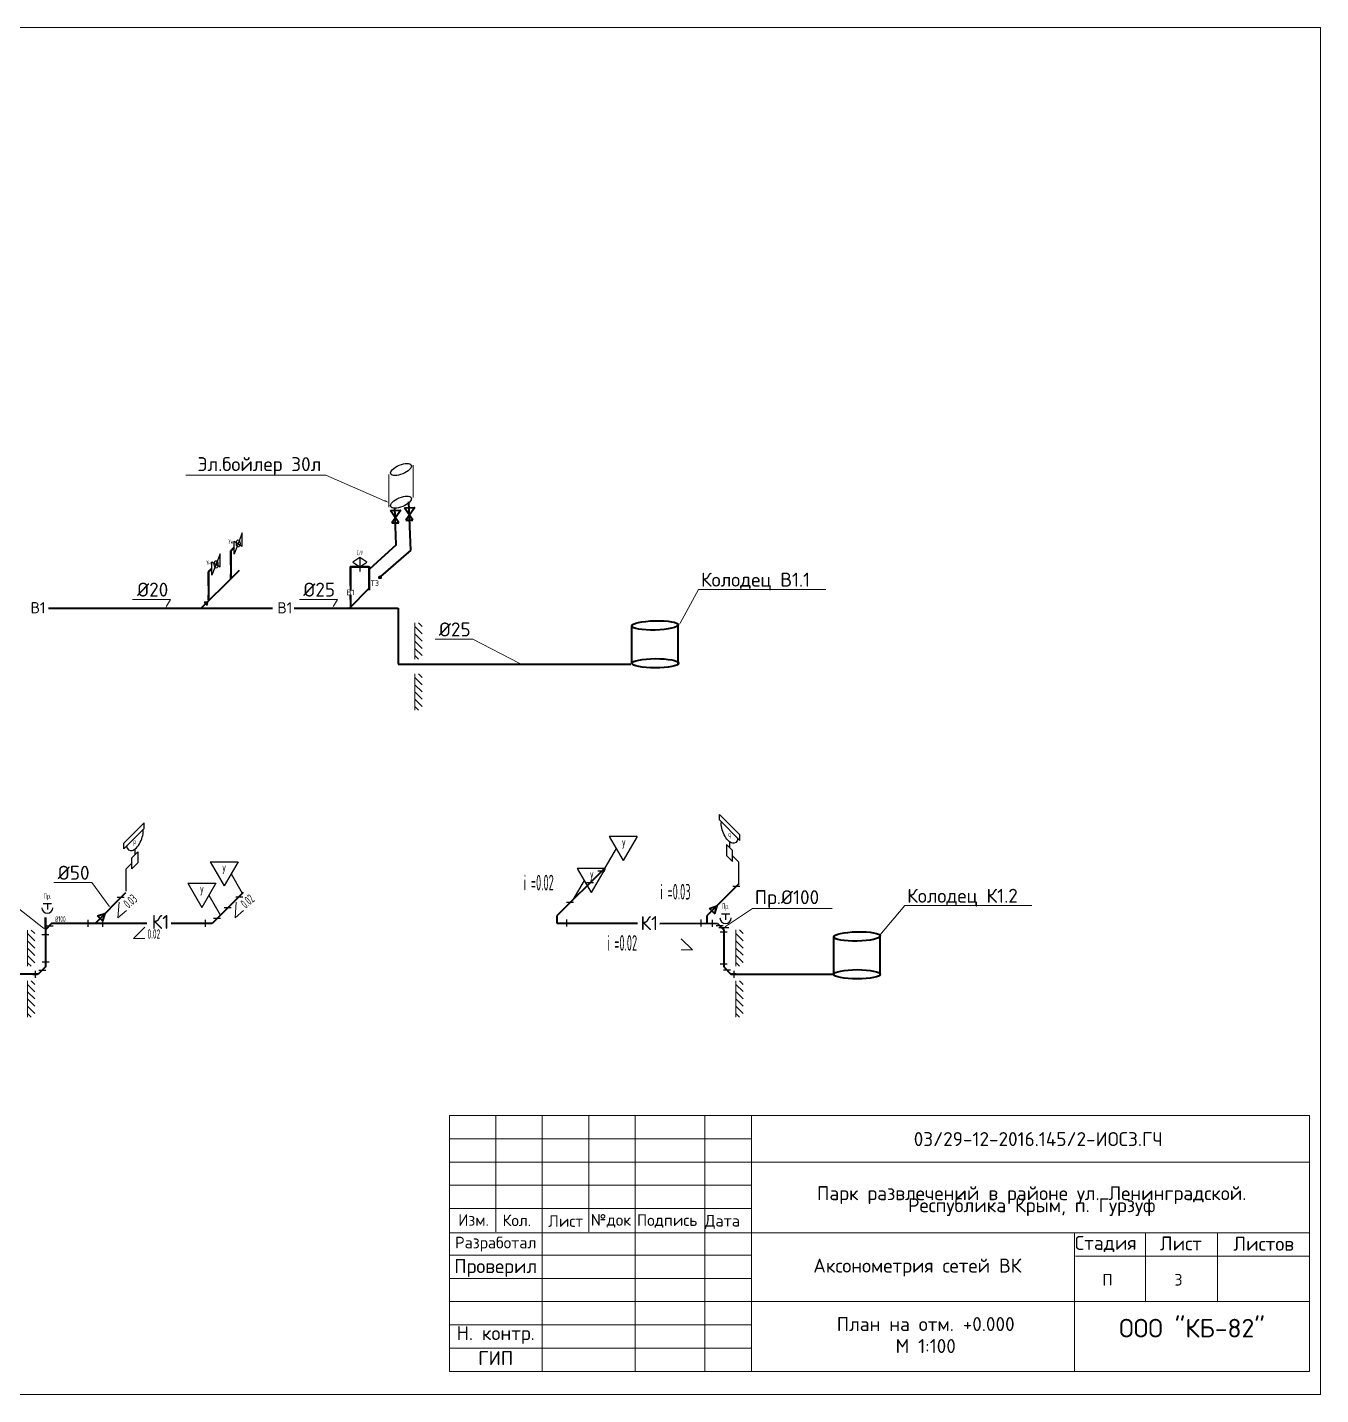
# Model space of a CAD drawing. Header units: feet. Extents: x -10410 to 374725, y -46422 to 88923.
# Drawn here: x 95883 to 123679, y 27922 to 57297 of the extents above; entities that cross this region are included whole.
import ezdxf
from ezdxf import colors
from ezdxf.entities.mleader import LeaderData, LeaderLine
from ezdxf.math import Vec2, Vec3

# ---------------------------------------------------------------- set-up
doc = ezdxf.new("R2010")
doc.units = ezdxf.units.FT
doc.header["$MEASUREMENT"] = 0
for name, color, linetype, lineweight in [('00_Ном._пера__120', 7, 'Continuous', 5), ('0_Ном._пера__120', 7, 'Continuous', 5), ('82323000_Ном._пера__1', 7, 'Continuous', 20), ('82323000_Ном._пера__120', 7, 'Continuous', 5), ('ВК_В1', 160, 'Continuous', 50), ('ВК_К', 2, 'Continuous', 50), ('ВК_Т3', 1, 'Continuous', 50), ('ВК_Текст', 250, 'Continuous', 25), ('Водоснабж.', 160, 'Continuous', 40), ('Выноски ВК', 250, 'Continuous', 9), ('канализация', 30, 'Continuous', 40), ('Конструктив - Лестница_Ном._пера__120', 7, 'Continuous', 5), ('Маркер - Оси_Ном._пера__1', 7, 'Continuous', 20)]:
    doc.layers.add(name, color=color, linetype=linetype, lineweight=lineweight)
doc.styles.add('GOST_100', font='cs_gost2304.shx', dxfattribs={"width": 0.7, "height": 300})
doc.styles.get("Standard").update_dxf_attribs({"font": 'isocpeur.ttf'})

# ---------------------------------------------------------------- blocks, each defined once
blk = doc.blocks.new('*U638')
at = {"layer": 'ВК_Текст'}
for p, q in [((-75, 175), (75, 175)), ((0, 175), (0, 65))]:
    blk.add_line(p, q, dxfattribs=at)
blk.add_arc((0, 100), 100, 180, 0, dxfattribs=at)
at = {"layer": 'ВК_Текст', "insert": (-1, 295), "char_height": 100, "width": 300, "attachment_point": 5, "style": 'GOST_100'}
blk.add_mtext('Пр.', dxfattribs=at)
blk = doc.blocks.new('*U643')
at = {"layer": 'ВК_В1'}
blk.add_line((-200, 0), (-200, 100), dxfattribs=at)
blk.add_lwpolyline([(0, 700), (-200, 700), (-200, 300)], dxfattribs=at)
at = {"layer": 'ВК_Т3'}
blk.add_lwpolyline([(0, 700), (200, 700), (200, 200)], dxfattribs=at)
at = {"layer": 'ВК_Текст'}
blk.add_lwpolyline([(0, 900), (-150, 800), (0, 700), (150, 800), (0, 900), (0, 600)], dxfattribs=at)
at = {"layer": 'ВК_Текст', "lineweight": 30}
blk.add_circle((0, 700), 20, dxfattribs=at)
at = {"layer": 'ВК_Текст', "lineweight": 5, "insert": (0, 1000), "char_height": 100, "attachment_point": 5, "style": 'GOST_100'}
blk.add_mtext('С/У', dxfattribs=at)
blk = doc.blocks.new('*U648')
at = {"layer": 'ВК_В1'}
for p, q in [((0, 600), (71, 671)), ((0, 300), (0, 600)), ((0, 0), (0, 100))]:
    blk.add_line(p, q, dxfattribs=at)
at = {"layer": 'ВК_Текст', "lineweight": 5, "insert": (0, 800), "char_height": 100, "attachment_point": 5, "style": 'GOST_100'}
blk.add_mtext('Ун', dxfattribs=at)
blk = doc.blocks.new('*U647')
at = {"layer": 'ВК_Текст'}
for p, q in [((88, 230), (-88, -230)), ((-88, 53), (88, -53)), ((-88, -230), (-88, 53)), ((88, -53), (88, 230))]:
    blk.add_line(p, q, dxfattribs=at)
blk.add_ellipse((0, 0), major_axis=(0, 80), ratio=0.5, dxfattribs=at)
blk = doc.blocks.new('*U657')
at = {"layer": 'ВК_Текст', "lineweight": 20, "ltscale": 30}
for p, q in [((-600, 0), (-100, 0)), ((-550, 0), (-450, -100)), ((-450, 0), (-350, -100)), ((-350, 0), (-250, -100)), ((-250, 0), (-150, -100)), ((-150, 0), (-100, -50)), ((100, 0), (600, 0)), ((150, 0), (250, -100)), ((250, 0), (350, -100)), ((350, 0), (450, -100)), ((450, 0), (550, -100)), ((550, 0), (600, -50)), ((-600, -50), (-550, -100)), ((100, -50), (150, -100))]:
    blk.add_line(p, q, dxfattribs=at)

msp = doc.modelspace()

# ---------------------------------------------------------------- linework, layer by layer
at = {"linetype": 'Continuous', "lineweight": 5}
msp.add_line((110849.50008, 37710.47215), (110849.50008, 37950.47215), dxfattribs=at)
at = {"layer": '00_Ном._пера__120', "linetype": 'Continuous'}
for p, q in [((111444.84234, 33418.58197), (104949.26626, 33418.58197)), ((111444.84234, 32918.92227), (104949.26626, 32918.92227)), ((111444.84234, 32419.26258), (104949.26626, 32419.26258)), ((111444.84234, 30920.28348), (104949.26626, 30920.28348)), ((111444.84234, 30420.62378), (104949.26626, 30420.62378)), ((111444.84234, 29920.96409), (104949.26626, 29920.96409)), ((111444.84234, 29421.30439), (104949.26626, 29421.30439)), ((111444.84234, 28921.64469), (104949.26626, 28921.64469))]:
    msp.add_line(p, q, dxfattribs=at)
at = {"layer": '0_Ном._пера__120', "linetype": 'Continuous'}
for p, q in [((105948.58566, 31419.94318), (105948.58566, 33918.24167)), ((106947.90506, 28421.98499), (106947.90506, 33918.24167)), ((107947.22445, 31419.94318), (107947.22445, 33918.24167)), ((108946.54385, 28421.98499), (108946.54385, 33918.24167)), ((110445.52294, 28421.98499), (110445.52294, 33918.24167)), ((111444.84234, 28421.98499), (111444.84234, 33918.24167)), ((111444.84234, 32918.92227), (123426.26424, 32918.92227)), ((111444.84234, 31919.60288), (104949.26626, 31919.60288)), ((104954.56511, 31399.08678), (123441.97395, 31399.08678)), ((118387.38376, 31399.08678), (118387.38376, 28421.98499)), ((119912.29774, 29920.96409), (119912.29774, 31399.08678)), ((121465.31896, 29920.96409), (121465.31896, 31399.08678)), ((118413.31865, 30899.42708), (123441.97395, 30899.42708)), ((111444.84234, 29920.96409), (123441.97395, 29920.96409))]:
    msp.add_line(p, q, dxfattribs=at)
at = {"layer": '0_Ном._пера__120', "linetype": 'Continuous', "flags": 128}
msp.add_lwpolyline([(104954.56511, 28421.98499), (123441.97395, 28421.98499), (123441.97395, 33918.24167), (104954.56511, 33918.24167)], close=True, dxfattribs=at)
at = {"layer": '82323000_Ном._пера__1', "linetype": 'Continuous'}
msp.add_line((123679.19614, 57297.31036), (81735.64803, 57297.31036), dxfattribs=at)
at = {"layer": '82323000_Ном._пера__120', "linetype": 'Continuous'}
msp.add_line((123679.19614, 27921.98499), (81735.64803, 27921.98499), dxfattribs=at)
at = {"layer": 'ВК_К', "color": 250}
msp.add_line((96274.18848, 37931.05201), (96274.18848, 38171.05201), dxfattribs=at)
at = {"layer": 'ВК_Текст'}
for p, q in [((111195.33403, 39950.31291), (110756.84676, 40388.80019)), ((110756.84676, 40268.80019), (110756.84676, 40388.80019)), ((111195.33403, 39830.31291), (110756.84676, 40268.80019)), ((97954.68579, 39769.93509), (98393.17307, 40208.42237)), ((97954.68579, 39649.93509), (98393.17307, 40088.42237)), ((98393.17307, 40088.42237), (98393.17307, 40208.42237)), ((97954.68579, 39649.93509), (97954.68579, 39769.93509)), ((108987.11105, 39915.99838), (108387.11105, 39915.99838)), ((108387.11105, 39915.99838), (108687.11105, 39396.38314)), ((108987.11105, 39915.99838), (108687.11105, 39396.38314)), ((111039.73001, 39615.85962), (110912.45078, 39743.13884)), ((110912.45078, 39743.13884), (110912.45078, 39503.13884)), ((110976.0904, 39799.49923), (110976.0904, 39679.49923)), ((111195.33403, 39830.31291), (111195.33403, 39950.31291)), ((98129.37548, 39457.85312), (98256.6547, 39585.13234)), ((98129.37548, 39217.85312), (98129.37548, 39457.85312)), ((98193.01509, 39641.49273), (98193.01509, 39521.49273)), ((98256.6547, 39585.13234), (98256.6547, 39345.13234)), ((99811.1503, 39369.60236), (100411.1503, 39369.60236)), ((99811.1503, 39369.60236), (100111.1503, 38849.98712)), ((100411.1503, 39369.60236), (100111.1503, 38849.98712)), ((108537.11105, 39656.19076), (108297.11105, 39240.49856)), ((110912.45078, 39503.13884), (111039.73001, 39375.85962)), ((111039.73001, 39375.85962), (111039.73001, 39615.85962)), ((111167.00923, 39368.58039), (111039.73001, 39495.85962)), ((111167.00923, 39368.58039), (111167.00923, 38898.63772)), ((98002.09626, 39210.5739), (98129.37548, 39337.85312)), ((98002.09626, 39210.5739), (98002.09626, 38740.63123)), ((98256.6547, 39345.13234), (98129.37548, 39217.85312)), ((100261.1503, 39109.79474), (100501.1503, 38694.10255)), ((108299.69788, 39228.58522), (107699.69788, 39228.58522)), ((107699.69788, 39228.58522), (107999.69788, 38708.96997)), ((108299.69788, 39228.58522), (107999.69788, 38708.96997)), ((108297.35991, 39165.49815), (108147.35991, 39165.49815)), ((99334.14236, 38909.51305), (99934.14236, 38909.51305)), ((99334.14236, 38909.51305), (99634.14236, 38389.89781)), ((99934.14236, 38909.51305), (99634.14236, 38389.89781)), ((107849.69788, 38968.77759), (107609.69788, 38553.0854)), ((108051.39463, 38919.53287), (107901.39463, 38919.53287)), ((111193.81228, 38838.88063), (111043.81228, 38838.88063)), ((97966.56291, 38601.33767), (97816.56291, 38601.33767)), ((99784.14236, 38649.70543), (100024.14236, 38234.01323)), ((100513.76991, 38612.96408), (100363.76991, 38612.96408)), ((107623.74744, 38491.88567), (107473.74744, 38491.88567)), ((100261.92448, 38378.03727), (100111.92448, 38378.03727)), ((96435.53006, 37989.87925), (96285.53006, 37989.87925)), ((97180.59658, 38121.32208), (97180.59658, 37971.32208)), ((97501.91963, 38121.32208), (97501.91963, 37971.32208)), ((99705.33609, 38121.69816), (99705.33609, 37971.69816)), ((100036.76198, 38152.87477), (99886.76198, 38152.87477)), ((107473.82007, 38129.75092), (107473.82007, 37979.75092)), ((110359.87025, 38128.6559), (110359.87025, 37978.6559)), ((110602.00789, 38125.5365), (110602.00789, 37975.5365)), ((110840.47924, 37995.23365), (110690.47924, 37995.23365)), ((110957.50008, 37950.47215), (110741.50008, 37950.47215)), ((96345.2198, 37799.06104), (96195.2198, 37799.06104)), ((110923.77906, 37856.77951), (110773.77906, 37856.77951)), ((96051.96571, 37030.12766), (96051.96571, 36880.12766)), ((96277.2951, 37034.75804), (96127.2951, 37034.75804)), ((96352.55285, 37211.32015), (96202.55285, 37211.32015)), ((110923.77906, 37173.74197), (110773.77906, 37173.74197)), ((110994.31459, 37040.40922), (110844.31459, 37040.40922)), ((111068.76183, 37030.12766), (111068.76183, 36880.12766))]:
    msp.add_line(p, q, dxfattribs=at)
at = {"layer": 'ВК_Текст', "lineweight": 20, "ltscale": 30}
for p, q in [((97829.62924, 38164.11838), (97853.73643, 38502.67242)), ((100347.35466, 38163.5324), (100371.46185, 38502.08644)), ((98010.95986, 38321.3418), (97829.62924, 38164.11838)), ((100528.68528, 38320.75582), (100347.35466, 38163.5324)), ((98166.8846, 37722.85638), (98406.8846, 37962.85638)), ((98406.8846, 37722.85638), (98166.8846, 37722.85638)), ((110178.40495, 37475.3973), (109938.40495, 37715.3973)), ((109938.40495, 37475.3973), (110178.40495, 37475.3973))]:
    msp.add_line(p, q, dxfattribs=at)
at = {"layer": 'ВК_Текст'}
msp.add_ellipse((98193.01509, 39891.55006), major_axis=(114.80503, 277.16386), ratio=0.5, start_param=2.4497568399, end_param=5.5913494935, dxfattribs=at)
at = {"layer": 'ВК_Текст', "extrusion": (0, 0, -1)}
msp.add_ellipse((110976.0904, 40049.55655), major_axis=(-114.80503, 277.16386), ratio=0.5, start_param=2.4497568399, end_param=5.5913494935, dxfattribs=at)
at = {"layer": 'Водоснабж.'}
for p, q in [((104121.80343, 46057.42219), (104079.51933, 47103.9846)), ((103686.28666, 46915.63701), (103906.94917, 46921.28764)), ((103867.34357, 46650.02096), (103686.28666, 46915.63701)), ((103906.94917, 46921.28764), (103714.57692, 46650.02096)), ((103988.41576, 46976.2394), (104209.45097, 46981.89957)), ((104169.77848, 46710.17473), (103988.41576, 46976.2394)), ((104209.45097, 46981.89957), (104016.75381, 46710.17473)), ((104016.75381, 46710.17473), (104169.77848, 46710.17473)), ((103714.57692, 46650.02096), (103867.34357, 46650.02096)), ((103479.47707, 45497.25506), (104083.33224, 46023.8718)), ((104083.33224, 46023.8718), (104121.80343, 46057.42219)), ((100256.18471, 45747.96926), (100256.18471, 45547.96926)), ((100316.58354, 45509.5926), (100443.69872, 45635.55135)), ((99619.02658, 44818.38166), (100316.58354, 45509.5926)), ((99779.91979, 45299.91762), (99779.91979, 45099.91762)), ((102804.00656, 44818.39072), (103236.65566, 45254.75159)), ((102829.10161, 45307.33843), (102829.10161, 45199.59917)), ((103434.95443, 45454.75159), (103444.46752, 45464.3463)), ((99682.84321, 44948.5627), (99755.51263, 44954.31739)), ((99682.84321, 44948.5627), (99750.35769, 44881.60296)), ((99750.35769, 44881.60296), (99755.51263, 44954.31739)), ((99779.91979, 44999.91762), (99779.91979, 44977.81115)), ((102829.10161, 45007.33843), (102829.10161, 44843.70107)), ((96340.41499, 44818.2033), (99785.59241, 44818.39072)), ((99785.59241, 44818.39072), (101154.80601, 44818.39072)), ((101615.59322, 44818.39072), (102804.00656, 44818.39072)), ((102804.00656, 44818.39072), (103854.00656, 44818.39072)), ((103854.00656, 44818.39072), (103854.00656, 43618.39072)), ((108877.95258, 43634.96113), (108875.086, 44434.95599)), ((109871.36067, 43620.21343), (109868.4058, 44444.84782)), ((103854.00656, 43618.39072), (108854.00656, 43618.39072))]:
    msp.add_line(p, q, dxfattribs=at)
msp.add_lwpolyline([(103445.47707, 45497.25506), (103479.47707, 45497.25506), (103479.47707, 45463.25506), (103445.47707, 45463.25506)], close=True, dxfattribs=at)
for centre, major_axis, ratio in [((109375.0412, 44448.3536), (-499.9552, -13.3976), 0.1999461415), ((109377.95672, 43634.70211), (-499.99679, -1.79161), 0.2)]:
    msp.add_ellipse(centre, major_axis=major_axis, ratio=ratio, dxfattribs=at)
at = {"layer": 'Выноски ВК'}
for p, q in [((104178.41603, 47894.46551), (104178.41603, 47194.46551)), ((103652.35773, 47689.23894), (103652.35773, 46989.23894))]:
    msp.add_line(p, q, dxfattribs=at)
at = {"layer": 'Выноски ВК', "lineweight": 30}
for centre in [(103913.69756, 47797.48944), (103913.69756, 47097.48944)]:
    msp.add_ellipse(centre, major_axis=(221.50512, 91.75042), ratio=0.4142, dxfattribs=at)
at = {"layer": 'канализация', "color": 1}
for q in [(103784.65744, 46978.94065), (103236.87839, 45656.58226)]:
    msp.add_line((103812.12816, 46179.60531), q, dxfattribs=at)
at = {"layer": 'канализация'}
for p, q in [((108285.1977, 39228.58522), (107265.9913, 38209.37882)), ((111175.87662, 38896.19424), (110489.06119, 38209.37882)), ((97990.98014, 38700.7549), (97337.50925, 38047.284)), ((100518.79878, 38710.16086), (99855.33609, 38046.69816)), ((107265.9913, 38209.37882), (107265.39146, 38054.75092)), ((110489.06119, 38209.37882), (110488.46134, 38054.75092)), ((96405.17312, 38046.32208), (96271.80553, 37911.28056)), ((96271.80553, 37911.28056), (96271.80553, 37111.28056)), ((97714.84522, 38046.32208), (96405.17312, 38046.32208)), ((98452.94035, 38046.37353), (97714.84522, 38046.32208)), ((99683.42647, 38046.46018), (98974.76291, 38046.37353)), ((99855.23467, 38046.69802), (99683.42647, 38046.46018)), ((107257.73628, 38062.46572), (107257.73628, 38062.46572)), ((107265.39146, 38054.75092), (108994.39285, 38054.75092)), ((109479.0222, 38046.15504), (110488.46134, 38054.75092)), ((110488.46134, 38054.75092), (110715.55443, 38046.32208)), ((110715.55443, 38046.32208), (110848.92202, 37911.28056)), ((110848.92202, 37911.28056), (110848.92202, 37111.28056)), ((113215.55443, 36955.12766), (113216.48886, 37755.12711)), ((114208.88123, 36935.66019), (114209.84445, 37760.29931)), ((96271.80553, 37111.28056), (96115.52759, 36955.12766)), ((110848.92202, 37111.28056), (111005.19996, 36955.12766)), ((96115.52759, 36955.12766), (93905.17312, 36955.12766)), ((96001.96571, 36955.12766), (96101.96571, 36955.12766)), ((111005.19996, 36955.12766), (113215.55443, 36955.12766)), ((111118.76183, 36955.12766), (111018.76183, 36955.12766))]:
    msp.add_line(p, q, dxfattribs=at)
for points in [[(97390.89581, 38206.02948), (97549.99483, 38259.06248), (97496.96183, 38099.96346), (97390.89581, 38206.02948)], [(110542.44775, 38368.12429), (110701.54678, 38421.1573), (110648.51377, 38262.05827), (110542.44775, 38368.12429)]]:
    msp.add_lwpolyline(points, dxfattribs=at)
for centre, major_axis, ratio in [((113716.50207, 37766.14915), (-500.01322, -11.02204), 0.1999461415), ((113715.55169, 36952.49299), (-499.99966, 0.58402), 0.2)]:
    msp.add_ellipse(centre, major_axis=major_axis, ratio=ratio, dxfattribs=at)
at = {"layer": 'Конструктив - Лестница_Ном._пера__120', "linetype": 'Continuous'}
msp.add_line((123679.19614, 57297.31036), (123679.19614, 27921.98499), dxfattribs=at)

# ---------------------------------------------------------------- block references
for name, p in [('*U648', (100256.18471, 45447.96926)), ('*U648', (99779.91979, 44999.91762)), ('*U643', (103029.10161, 45007.33843))]:
    msp.add_blockref(name, p)
at = {"linetype": 'Continuous', "lineweight": 5, "xscale": -1.56, "yscale": 1.56, "zscale": 1.56, "rotation": 90}
for p in [(104210.88629, 43565.01991), (95886.51514, 36968.44237), (111108.34994, 36970.61949)]:
    msp.add_blockref('*U657', p, dxfattribs=at)
at = {"linetype": 'Continuous', "lineweight": 5, "xscale": 1.2, "yscale": 1.2, "zscale": 1.2}
for p in [(96313.59895, 38263.67431), (110888.91055, 38043.09444)]:
    msp.add_blockref('*U638', p, dxfattribs=at)
at = {"layer": 'ВК_Текст'}
for p in [(100415.275, 46207.05955), (99939.01008, 45759.0079)]:
    msp.add_blockref('*U647', p, dxfattribs=at)

# ---------------------------------------------------------------- texts
at = {"layer": 'Defpoints', "lineweight": 5, "insert": (96593.8323, 38139.07125), "char_height": 120, "attachment_point": 5, "style": 'GOST_100'}
msp.add_mtext('%%C100', dxfattribs=at)
at = {"layer": 'ВК_Текст', "style": 'GOST_100', "width": 0.6}
for s, height, p in [('i =0.02', 336, (106550.41027, 38755.06306)), ('i =0.03', 336, (109486.80631, 38558.50855)), ('0.02', 200, (98466.24086, 37719.627)), ('i =0.02', 336, (108342.04264, 37459.17097))]:
    msp.add_text(s, height=height, dxfattribs=at).set_placement(p)
for s, p in [('0.03', (98057.9217, 38357.78601)), ('0.02', (100575.64713, 38357.20003))]:
    msp.add_text(s, height=200, rotation=40.927052188, dxfattribs=at).set_placement(p)
at = {"layer": 'ВК_Текст', "lineweight": 5, "extrusion": (0, 0, -1), "insert": (110976.0904, 39924.52789), "char_height": 120, "attachment_point": 5, "text_direction": (-1, 0, 0), "style": 'GOST_100'}
msp.add_mtext('Р', dxfattribs=at)
at = {"layer": 'ВК_Текст', "lineweight": 5, "attachment_point": 5, "style": 'GOST_100'}
for s, insert, char_height in [('Р', (98193.01509, 39766.52139), 120), ('У', (108701.55917, 39742.7933), 180), ('У', (100111.1503, 39196.39728), 180), ('У', (108014.146, 39055.38013), 180), ('У', (99634.14236, 38736.30797), 180)]:
    msp.add_mtext(s, dxfattribs=dict(at, insert=insert, char_height=char_height))
at = {"layer": 'Водоснабж.', "attachment_point": 1}
for s, insert, char_height in [('Т3', (103261.12678, 45414.75159), 120), ('В1', (95952.65016, 44949.07442), 240), ('В1', (101255.93281, 44945.46652), 240), ('В1', (102740.86931, 45218.077), 120)]:
    msp.add_mtext_dynamic_manual_height_columns(s, width=380.7872051, gutter_width=12.5, heights=[0], dxfattribs=dict(at, insert=insert, char_height=char_height))
at = {"layer": 'канализация', "char_height": 300, "width": 321.8225596, "attachment_point": 7}
for insert in [(98552.94035, 37927.24391), (109059.94769, 37902.9945)]:
    msp.add_mtext('\\A1;К1', dxfattribs=dict(at, insert=insert))
at = {"layer": 'Маркер - Оси_Ном._пера__1', "linetype": 'Continuous'}
for s, insert, char_height, attachment_point in [('\\A1;03/29-12-2016.145/2-ИОС3.ГЧ', (117608.38584, 33412.63649), 300, 5), ('\\A1;Изм.', (105473.64891, 31673.43818), 250, 5), ('\\A1;Кол.', (106402.43955, 31667.24817), 250, 5), ('\\A1;Лист', (107454.27183, 31651.76659), 250, 5), ('\\A1;№док', (108426.8653, 31656.50453), 250, 5), ('\\A1;Подпись', (108983.61088, 31651.76659), 250, 4), ('\\A1;Дата', (110445.52294, 31632.97345), 250, 4), ('\\A1;Разработал', (105948.58566, 31155.77935), 250, 5), ('\\A1;Стадия', (119059.35195, 31158.54525), 300, 5), ('\\A1;Лист', (120675.12433, 31170.50635), 300, 5), ('\\A1;Листов', (122455.06735, 31164.29552), 300, 5), ('\\A1;Проверил', (105948.58566, 30642.27413), 300, 5), ('\\A1;П', (119097.10536, 30389.65204), 250, 5), ('\\A1;3', (120622.01934, 30389.65204), 250, 5), ('\\A1;Н. контр.', (105948.58566, 29203.69623), 300, 5), ('\\A1;ООО "КБ-82"', (120914.67885, 29350.09748), 400, 5), ('\\A1;ГИП', (105948.58566, 28708.74168), 300, 5)]:
    msp.add_mtext(s, dxfattribs=dict(at, insert=insert, char_height=char_height, attachment_point=attachment_point))
at = {"layer": 'Маркер - Оси_Ном._пера__1', "linetype": 'Continuous', "char_height": 300, "attachment_point": 5}
for s, insert, width, line_spacing_factor in [('\\A1;Парк развлечений в районе ул. Ленинградской. Республика Крым, п. Гурзуф{\\H1.8055x; }', (117468.38584, 32079.92313), 11311.0728567, 0.516693), ('\\A1;Аксонометрия сетей ВК', (115010.82516, 30653.63969), 4607.6934986, 1.139351), ('\\A1;План на отм. +0.000\\PМ 1:100', (115190.51385, 29202.56092), 5575.016688, 0.945455)]:
    msp.add_mtext(s, dxfattribs=dict(at, insert=insert, width=width, line_spacing_factor=line_spacing_factor))

# ---------------------------------------------------------------- leaders
at = {"layer": 'Водоснабж.'}
ml = msp.add_multileader_mtext('Standard', dxfattribs=at)
ml.set_content('Эл.бойлер 30л', color=256)
ml.set_leader_properties(lineweight=5)
ml.build(insert=Vec2(0, 0))
ml.multileader.update_dxf_attribs({"text_left_attachment_type": 6, "text_right_attachment_type": 6, "dogleg_length": 0.36, "arrow_head_size": 100})
ctx = ml.context
ctx.base_point, ctx.char_height, ctx.arrow_head_size, ctx.landing_gap_size, ctx.plane_origin = Vec3(99550.82744, 47673.20481), 300, 100, 100, Vec3(102802.13959, 45688.24367)
ctx.left_attachment, ctx.right_attachment, ctx.text_align_type = 6, 6, 2
notes = []
notes.append((ctx, [(0, (1, 1, 0), (102301.54744, 47673.20481), (-1, 0), 0.72, [(0, [(103654.15213, 47087.20829)], 0, [])])]))
ctx.mtext.insert, ctx.mtext.alignment, ctx.mtext.flow_direction = Vec3(102200.82744, 48063.20481), 3, 5
ml = msp.add_multileader_mtext('Standard', dxfattribs=at)
ml.set_content('Колодец В1.1', color=256)
ml.set_leader_properties(lineweight=5)
ml.build(insert=Vec2(0, 0))
ml.multileader.update_dxf_attribs({"text_left_attachment_type": 6, "text_right_attachment_type": 6, "dogleg_length": 0.36, "arrow_head_size": 50})
ctx = ml.context
ctx.base_point, ctx.char_height, ctx.arrow_head_size, ctx.landing_gap_size, ctx.plane_origin = Vec3(110310.88254, 45221.52603), 300, 50, 50, Vec3(109887.08987, 44452.87317)
ctx.left_attachment, ctx.right_attachment = 6, 6
notes.append((ctx, [(0, (1, 1, 0), (110310.52254, 45221.52603), (1, 0), 0.36, [(0, [(109887.08987, 44452.87317)], 0, [])])]))
ctx.mtext.insert, ctx.mtext.flow_direction = Vec3(110360.88254, 45581.52603), 5
ml = msp.add_multileader_mtext('Standard', dxfattribs=at)
ml.set_content('%%C20', color=256)
ml.set_leader_properties(lineweight=5)
ml.build(insert=Vec2(0, 0))
ml.multileader.update_dxf_attribs({"text_left_attachment_type": 6, "text_right_attachment_type": 6, "dogleg_length": 0.36, "arrow_head_size": 50})
ctx = ml.context
ctx.base_point, ctx.char_height, ctx.arrow_head_size, ctx.landing_gap_size, ctx.plane_origin = Vec3(98231.78067, 45007.33831), 300, 50, 50, Vec3(98850.79149, 44818.39072)
ctx.left_attachment, ctx.right_attachment, ctx.text_align_type = 6, 6, 2
notes.append((ctx, [(0, (1, 1, 0), (98962.14067, 45007.33831), (-1, 0), 0.36, [(0, [(98850.79149, 44818.39072)], 0, [])])]))
ctx.mtext.insert, ctx.mtext.alignment, ctx.mtext.flow_direction = Vec3(98911.78067, 45367.33831), 3, 5
ml = msp.add_multileader_mtext('Standard', dxfattribs=at)
ml.set_content('%%C25', color=256)
ml.set_leader_properties(lineweight=5)
ml.build(insert=Vec2(0, 0))
ml.multileader.update_dxf_attribs({"text_left_attachment_type": 6, "text_right_attachment_type": 6, "dogleg_length": 0.36, "arrow_head_size": 50})
ctx = ml.context
ctx.base_point, ctx.char_height, ctx.arrow_head_size, ctx.landing_gap_size, ctx.plane_origin = Vec3(101816.3671, 45007.33831), 300, 50, 50, Vec3(102435.37793, 44818.39072)
ctx.left_attachment, ctx.right_attachment, ctx.text_align_type = 6, 6, 2
notes.append((ctx, [(0, (1, 1, 0), (102546.7271, 45007.33831), (-1, 0), 0.36, [(0, [(102435.37793, 44818.39072)], 0, [])])]))
ctx.mtext.insert, ctx.mtext.alignment, ctx.mtext.flow_direction = Vec3(102496.3671, 45367.33831), 3, 5
ml = msp.add_multileader_mtext('Standard', dxfattribs=at)
ml.set_content('%%C25', color=256)
ml.set_leader_properties(lineweight=5)
ml.build(insert=Vec2(0, 0))
ml.multileader.update_dxf_attribs({"text_left_attachment_type": 6, "text_right_attachment_type": 6, "dogleg_length": 0.36, "arrow_head_size": 50})
ctx = ml.context
ctx.base_point, ctx.char_height, ctx.arrow_head_size, ctx.landing_gap_size, ctx.plane_origin = Vec3(104730.59427, 44151.97084), 300, 50, 50, Vec3(106496.3912, 43615.99606)
ctx.left_attachment, ctx.right_attachment, ctx.text_align_type = 6, 6, 2
notes.append((ctx, [(0, (1, 1, 0), (105460.95427, 44151.97084), (-1, 0), 0.36, [(0, [(106496.3912, 43615.99606)], 0, [])])]))
ctx.mtext.insert, ctx.mtext.alignment, ctx.mtext.flow_direction = Vec3(105410.59427, 44511.97084), 3, 5
at = {"layer": 'канализация'}
ml = msp.add_multileader_mtext('Standard', dxfattribs=at)
ml.set_content('%%C50', color=256)
ml.set_leader_properties(lineweight=5)
ml.build(insert=Vec2(0, 0))
ml.multileader.update_dxf_attribs({"text_left_attachment_type": 6, "text_right_attachment_type": 6, "dogleg_length": 0.36, "arrow_head_size": 50})
ctx = ml.context
ctx.base_point, ctx.char_height, ctx.arrow_head_size, ctx.landing_gap_size, ctx.plane_origin = Vec3(96540.12239, 38924.37545), 300, 50, 50, Vec3(97018.52402, 38374.01945)
ctx.left_attachment, ctx.right_attachment, ctx.text_align_type = 6, 6, 2
notes.append((ctx, [(1, (1, 1, 0), (97270.48239, 38924.37545), (-1, 0), 0.36, [(0, [(97671.99491, 38374.01945)], 0, [])])]))
ctx.mtext.insert, ctx.mtext.alignment, ctx.mtext.flow_direction = Vec3(97220.12239, 39284.37545), 3, 5
ml = msp.add_multileader_mtext('Standard', dxfattribs=at)
ml.set_content('Пр.%%C100', color=256)
ml.set_leader_properties(lineweight=5)
ml.build(insert=Vec2(0, 0))
ml.multileader.update_dxf_attribs({"text_left_attachment_type": 6, "text_right_attachment_type": 6, "dogleg_length": 0.36, "arrow_head_size": 50})
ctx = ml.context
ctx.base_point, ctx.char_height, ctx.arrow_head_size, ctx.landing_gap_size, ctx.plane_origin = Vec3(94038.80023, 38554.00896), 300, 50, 50, Vec3(96271.80553, 37911.28056)
ctx.left_attachment, ctx.right_attachment, ctx.text_align_type = 6, 6, 2
notes.append((ctx, [(0, (1, 1, 0), (95459.16023, 38554.00896), (-1, 0), 0.36, [(0, [(96271.80553, 37911.28056)], 0, [])])]))
ctx.mtext.insert, ctx.mtext.alignment, ctx.mtext.flow_direction = Vec3(95408.80023, 38944.00896), 3, 5
ml = msp.add_multileader_mtext('Standard', dxfattribs=at)
ml.set_content('Колодец К1.2', color=256)
ml.set_leader_properties(lineweight=5)
ml.build(insert=Vec2(0, 0))
ml.multileader.update_dxf_attribs({"text_left_attachment_type": 6, "text_right_attachment_type": 6, "dogleg_length": 0.36, "arrow_head_size": 50})
ctx = ml.context
ctx.base_point, ctx.char_height, ctx.arrow_head_size, ctx.landing_gap_size, ctx.plane_origin = Vec3(114741.91318, 38430.03641), 300, 50, 50, Vec3(114170.90868, 37754.0999)
ctx.left_attachment, ctx.right_attachment = 6, 6
notes.append((ctx, [(0, (1, 1, 0), (114741.55318, 38430.03641), (1, 0), 0.36, [(0, [(114170.90868, 37754.0999)], 0, [])])]))
ctx.mtext.insert, ctx.mtext.flow_direction = Vec3(114791.91318, 38790.03641), 5
ml = msp.add_multileader_mtext('Standard', dxfattribs=at)
ml.set_content('Пр.%%C100', color=256)
ml.set_leader_properties(lineweight=5)
ml.build(insert=Vec2(0, 0))
ml.multileader.update_dxf_attribs({"text_left_attachment_type": 6, "text_right_attachment_type": 6, "dogleg_length": 0.36, "arrow_head_size": 50})
ctx = ml.context
ctx.base_point, ctx.char_height, ctx.arrow_head_size, ctx.landing_gap_size, ctx.plane_origin = Vec3(111466.21758, 38369.39114), 300, 50, 50, Vec3(110849.50008, 37950.47215)
ctx.left_attachment, ctx.right_attachment = 6, 6
notes.append((ctx, [(0, (1, 1, 0), (111465.85758, 38369.39114), (1, 0), 0.36, [(0, [(110849.50008, 37950.47215)], 0, [])])]))
ctx.mtext.insert, ctx.mtext.flow_direction = Vec3(111516.21758, 38759.39114), 5
for ctx, leaders in notes:
    for number, flags, end, landing, length, lines in leaders:
        leader = LeaderData()
        leader.index, (leader.has_last_leader_line, leader.has_dogleg_vector, leader.attachment_direction) = number, flags
        leader.last_leader_point, leader.dogleg_vector, leader.dogleg_length = Vec3(end), Vec3(landing), length
        for number, points, colour, breaks in lines:
            line = LeaderLine()
            line.index, line.vertices, line.color, line.breaks = number, Vec3.list(points), colors.encode_raw_color(colour), breaks
            leader.lines.append(line)
        ctx.leaders.append(leader)

doc.saveas('drawing.dxf')
